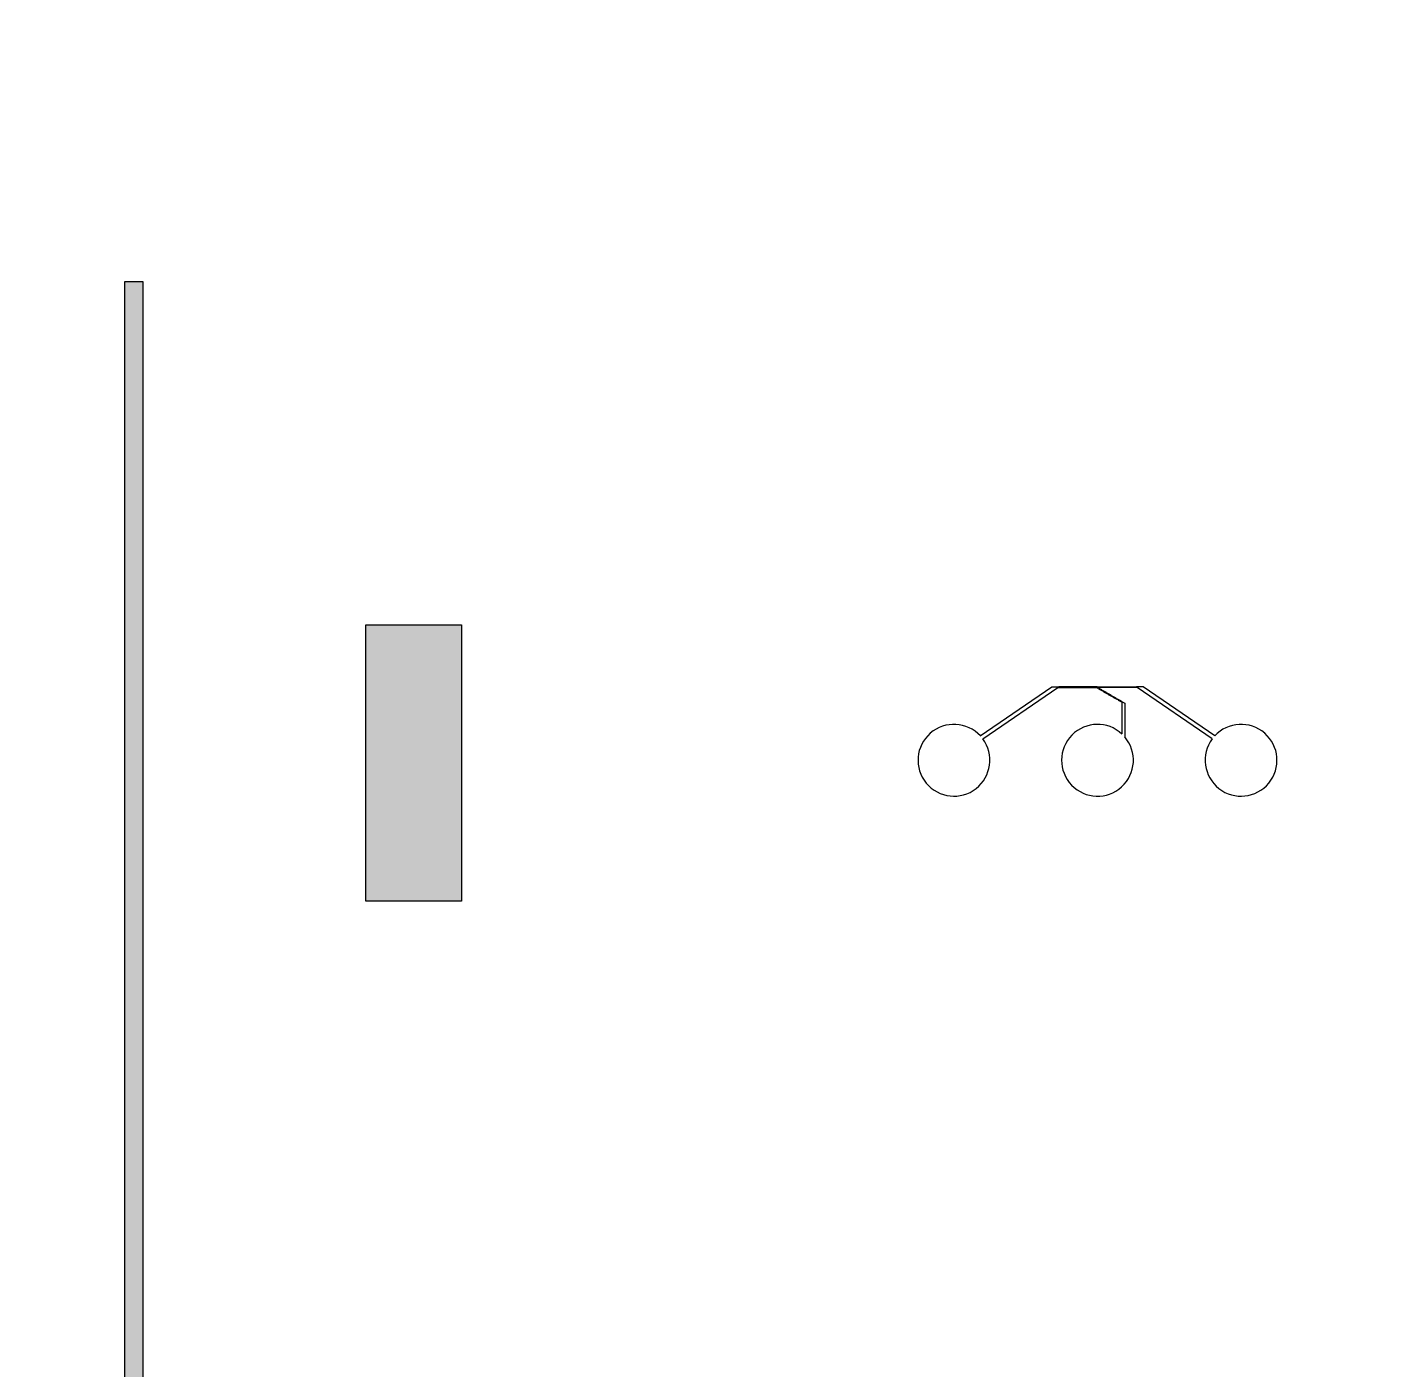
# Model space of a CAD drawing. Header units: inches. Extents: x 0 to 114300, y 0 to 114300.
# Drawn here: x 26926 to 34132, y 61736 to 68843 of the extents above; entities that cross this region are included whole.
import ezdxf

# ---------------------------------------------------------------- set-up
doc = ezdxf.new("R2010")
doc.units = ezdxf.units.IN
doc.header["$MEASUREMENT"] = 0

# ---------------------------------------------------------------- blocks, each defined once
blk = doc.blocks.new('*U86')
for p, q in [((-620.2, 144.6), (-241.5, 404.8)), ((-607.4, 129.2), (-209.5, 401.8)), ((-241.5, 404.8), (-206.5, 404.8)), ((-209.5, 401.8), (-206.5, 401.8)), ((-206.5, 401.8), (-206.5, 404.8)), ((206.5, 401.8), (206.5, 404.8)), ((241.5, 404.8), (206.5, 404.8)), ((209.5, 401.8), (206.5, 401.8)), ((607.4, 129.2), (209.5, 401.8)), ((620.2, 144.6), (241.5, 404.8)), ((129.6, 322.8), (131.1, 325.4)), ((129.6, 322.8), (129.6, 155)), ((131.1, 325.4), (144.1, 317.9)), ((144.1, 317.9), (144.1, 139.9))]:
    blk.add_line(p, q)
for points in [[(-202.5, 401.8), (-202.5, 404.8), (-205.5, 404.8), (-205.5, 401.8)], [(-198.5, 401.8), (-198.5, 404.8), (-201.5, 404.8), (-201.5, 401.8)], [(-194.5, 401.8), (-194.5, 404.8), (-197.5, 404.8), (-197.5, 401.8)], [(-190.5, 401.8), (-190.5, 404.8), (-193.5, 404.8), (-193.5, 401.8)], [(-186.5, 401.8), (-186.5, 404.8), (-189.5, 404.8), (-189.5, 401.8)], [(-182.5, 401.8), (-182.5, 404.8), (-185.5, 404.8), (-185.5, 401.8)], [(-178.5, 401.8), (-178.5, 404.8), (-181.5, 404.8), (-181.5, 401.8)], [(-174.5, 401.8), (-174.5, 404.8), (-177.5, 404.8), (-177.5, 401.8)], [(-170.5, 401.8), (-170.5, 404.8), (-173.5, 404.8), (-173.5, 401.8)], [(-166.5, 401.8), (-166.5, 404.8), (-169.5, 404.8), (-169.5, 401.8)], [(-162.5, 401.8), (-162.5, 404.8), (-165.5, 404.8), (-165.5, 401.8)], [(-158.5, 401.8), (-158.5, 404.8), (-161.5, 404.8), (-161.5, 401.8)], [(-154.5, 401.8), (-154.5, 404.8), (-157.5, 404.8), (-157.5, 401.8)], [(-150.5, 401.8), (-150.5, 404.8), (-153.5, 404.8), (-153.5, 401.8)], [(-146.5, 401.8), (-146.5, 404.8), (-149.5, 404.8), (-149.5, 401.8)], [(-142.5, 401.8), (-142.5, 404.8), (-145.5, 404.8), (-145.5, 401.8)], [(-138.5, 401.8), (-138.5, 404.8), (-141.5, 404.8), (-141.5, 401.8)], [(-134.5, 401.8), (-134.5, 404.8), (-137.5, 404.8), (-137.5, 401.8)], [(-130.5, 401.8), (-130.5, 404.8), (-133.5, 404.8), (-133.5, 401.8)], [(-126.5, 401.8), (-126.5, 404.8), (-129.5, 404.8), (-129.5, 401.8)], [(-122.5, 401.8), (-122.5, 404.8), (-125.5, 404.8), (-125.5, 401.8)], [(-118.5, 401.8), (-118.5, 404.8), (-121.5, 404.8), (-121.5, 401.8)], [(-114.5, 401.8), (-114.5, 404.8), (-117.5, 404.8), (-117.5, 401.8)], [(-110.5, 401.8), (-110.5, 404.8), (-113.5, 404.8), (-113.5, 401.8)], [(-106.5, 401.8), (-106.5, 404.8), (-109.5, 404.8), (-109.5, 401.8)], [(-102.5, 401.8), (-102.5, 404.8), (-105.5, 404.8), (-105.5, 401.8)], [(-98.5, 401.8), (-98.5, 404.8), (-101.5, 404.8), (-101.5, 401.8)], [(-94.5, 401.8), (-94.5, 404.8), (-97.5, 404.8), (-97.5, 401.8)], [(-90.5, 401.8), (-90.5, 404.8), (-93.5, 404.8), (-93.5, 401.8)], [(-86.5, 401.8), (-86.5, 404.8), (-89.5, 404.8), (-89.5, 401.8)], [(-82.5, 401.8), (-82.5, 404.8), (-85.5, 404.8), (-85.5, 401.8)], [(-78.5, 401.8), (-78.5, 404.8), (-81.5, 404.8), (-81.5, 401.8)], [(-74.5, 401.8), (-74.5, 404.8), (-77.5, 404.8), (-77.5, 401.8)], [(-70.5, 401.8), (-70.5, 404.8), (-73.5, 404.8), (-73.5, 401.8)], [(-66.5, 401.8), (-66.5, 404.8), (-69.5, 404.8), (-69.5, 401.8)], [(-62.5, 401.8), (-62.5, 404.8), (-65.5, 404.8), (-65.5, 401.8)], [(-58.5, 401.8), (-58.5, 404.8), (-61.5, 404.8), (-61.5, 401.8)], [(-54.5, 401.8), (-54.5, 404.8), (-57.5, 404.8), (-57.5, 401.8)], [(-50.5, 401.8), (-50.5, 404.8), (-53.5, 404.8), (-53.5, 401.8)], [(-46.5, 401.8), (-46.5, 404.8), (-49.5, 404.8), (-49.5, 401.8)], [(-42.5, 401.8), (-42.5, 404.8), (-45.5, 404.8), (-45.5, 401.8)], [(-38.5, 401.8), (-38.5, 404.8), (-41.5, 404.8), (-41.5, 401.8)], [(-34.5, 401.8), (-34.5, 404.8), (-37.5, 404.8), (-37.5, 401.8)], [(-30.5, 401.8), (-30.5, 404.8), (-33.5, 404.8), (-33.5, 401.8)], [(-26.5, 401.8), (-26.5, 404.8), (-29.5, 404.8), (-29.5, 401.8)], [(-22.5, 401.8), (-22.5, 404.8), (-25.5, 404.8), (-25.5, 401.8)], [(-18.5, 401.8), (-18.5, 404.8), (-21.5, 404.8), (-21.5, 401.8)], [(-14.5, 401.8), (-14.5, 404.8), (-17.5, 404.8), (-17.5, 401.8)], [(-10.5, 401.8), (-10.5, 404.8), (-13.5, 404.8), (-13.5, 401.8)], [(-6.5, 401.8), (-6.5, 404.8), (-9.5, 404.8), (-9.5, 401.8)], [(-2.5, 401.8), (-2.5, 404.8), (-5.5, 404.8), (-5.5, 401.8)], [(-0.5, 401.4), (-2, 398.8), (0.5, 397.3), (2, 399.9)], [(-1.5, 401.8), (-1.5, 404.8), (1.5, 404.8), (1.5, 401.8)], [(2.9, 399.4), (1.4, 396.8), (4, 395.3), (5.5, 397.9)], [(2.5, 401.8), (2.5, 404.8), (5.5, 404.8), (5.5, 401.8)], [(6.4, 397.4), (4.9, 394.8), (7.5, 393.3), (9, 395.9)], [(6.5, 401.8), (6.5, 404.8), (9.5, 404.8), (9.5, 401.8)], [(9.8, 395.4), (8.3, 392.8), (10.9, 391.3), (12.4, 393.9)], [(10.5, 401.8), (10.5, 404.8), (13.5, 404.8), (13.5, 401.8)], [(13.3, 393.4), (11.8, 390.8), (14.4, 389.3), (15.9, 391.9)], [(14.5, 401.8), (14.5, 404.8), (17.5, 404.8), (17.5, 401.8)], [(16.8, 391.4), (15.3, 388.8), (17.9, 387.3), (19.4, 389.9)], [(18.5, 401.8), (18.5, 404.8), (21.5, 404.8), (21.5, 401.8)], [(20.2, 389.4), (18.7, 386.8), (21.3, 385.3), (22.8, 387.9)], [(23.7, 387.4), (22.2, 384.8), (24.8, 383.3), (26.3, 385.9)], [(22.5, 401.8), (22.5, 404.8), (25.5, 404.8), (25.5, 401.8)], [(27.2, 385.4), (25.7, 382.8), (28.3, 381.3), (29.8, 383.9)], [(26.5, 401.8), (26.5, 404.8), (29.5, 404.8), (29.5, 401.8)], [(30.6, 383.4), (29.1, 380.8), (31.7, 379.3), (33.2, 381.9)], [(30.5, 401.8), (30.5, 404.8), (33.5, 404.8), (33.5, 401.8)], [(34.1, 381.4), (32.6, 378.8), (35.2, 377.3), (36.7, 379.9)], [(34.5, 401.8), (34.5, 404.8), (37.5, 404.8), (37.5, 401.8)], [(37.6, 379.4), (36.1, 376.8), (38.7, 375.3), (40.2, 377.9)], [(38.5, 401.8), (38.5, 404.8), (41.5, 404.8), (41.5, 401.8)], [(41, 377.4), (39.5, 374.8), (42.1, 373.3), (43.6, 375.9)], [(42.5, 401.8), (42.5, 404.8), (45.5, 404.8), (45.5, 401.8)], [(44.5, 375.4), (43, 372.8), (45.6, 371.3), (47.1, 373.9)], [(47.9, 373.4), (46.4, 370.8), (49, 369.3), (50.5, 371.9)], [(46.5, 401.8), (46.5, 404.8), (49.5, 404.8), (49.5, 401.8)], [(51.4, 371.4), (49.9, 368.8), (52.5, 367.3), (54, 369.9)], [(50.5, 401.8), (50.5, 404.8), (53.5, 404.8), (53.5, 401.8)], [(54.9, 369.4), (53.4, 366.8), (56, 365.3), (57.5, 367.9)], [(54.5, 401.8), (54.5, 404.8), (57.5, 404.8), (57.5, 401.8)], [(58.3, 367.4), (56.8, 364.8), (59.4, 363.3), (60.9, 365.9)], [(58.5, 401.8), (58.5, 404.8), (61.5, 404.8), (61.5, 401.8)], [(61.8, 365.4), (60.3, 362.8), (62.9, 361.3), (64.4, 363.9)], [(62.5, 401.8), (62.5, 404.8), (65.5, 404.8), (65.5, 401.8)], [(65.3, 363.4), (63.8, 360.8), (66.4, 359.3), (67.9, 361.9)], [(66.5, 401.8), (66.5, 404.8), (69.5, 404.8), (69.5, 401.8)], [(68.7, 361.4), (67.2, 358.8), (69.8, 357.3), (71.3, 359.9)], [(70.5, 401.8), (70.5, 404.8), (73.5, 404.8), (73.5, 401.8)], [(74.5, 401.8), (74.5, 404.8), (77.5, 404.8), (77.5, 401.8)], [(78.5, 401.8), (78.5, 404.8), (81.5, 404.8), (81.5, 401.8)], [(82.5, 401.8), (82.5, 404.8), (85.5, 404.8), (85.5, 401.8)], [(86.5, 401.8), (86.5, 404.8), (89.5, 404.8), (89.5, 401.8)], [(90.5, 401.8), (90.5, 404.8), (93.5, 404.8), (93.5, 401.8)], [(94.5, 401.8), (94.5, 404.8), (97.5, 404.8), (97.5, 401.8)], [(98.5, 401.8), (98.5, 404.8), (101.5, 404.8), (101.5, 401.8)], [(102.5, 401.8), (102.5, 404.8), (105.5, 404.8), (105.5, 401.8)], [(106.5, 401.8), (106.5, 404.8), (109.5, 404.8), (109.5, 401.8)], [(110.5, 401.8), (110.5, 404.8), (113.5, 404.8), (113.5, 401.8)], [(114.5, 401.8), (114.5, 404.8), (117.5, 404.8), (117.5, 401.8)], [(118.5, 401.8), (118.5, 404.8), (121.5, 404.8), (121.5, 401.8)], [(122.5, 401.8), (122.5, 404.8), (125.5, 404.8), (125.5, 401.8)], [(126.5, 401.8), (126.5, 404.8), (129.5, 404.8), (129.5, 401.8)], [(130.5, 401.8), (130.5, 404.8), (133.5, 404.8), (133.5, 401.8)], [(134.5, 401.8), (134.5, 404.8), (137.5, 404.8), (137.5, 401.8)], [(138.5, 401.8), (138.5, 404.8), (141.5, 404.8), (141.5, 401.8)], [(142.5, 401.8), (142.5, 404.8), (145.5, 404.8), (145.5, 401.8)], [(146.5, 401.8), (146.5, 404.8), (149.5, 404.8), (149.5, 401.8)], [(150.5, 401.8), (150.5, 404.8), (153.5, 404.8), (153.5, 401.8)], [(154.5, 401.8), (154.5, 404.8), (157.5, 404.8), (157.5, 401.8)], [(158.5, 401.8), (158.5, 404.8), (161.5, 404.8), (161.5, 401.8)], [(162.5, 401.8), (162.5, 404.8), (165.5, 404.8), (165.5, 401.8)], [(166.5, 401.8), (166.5, 404.8), (169.5, 404.8), (169.5, 401.8)], [(170.5, 401.8), (170.5, 404.8), (173.5, 404.8), (173.5, 401.8)], [(174.5, 401.8), (174.5, 404.8), (177.5, 404.8), (177.5, 401.8)], [(178.5, 401.8), (178.5, 404.8), (181.5, 404.8), (181.5, 401.8)], [(182.5, 401.8), (182.5, 404.8), (185.5, 404.8), (185.5, 401.8)], [(186.5, 401.8), (186.5, 404.8), (189.5, 404.8), (189.5, 401.8)], [(190.5, 401.8), (190.5, 404.8), (193.5, 404.8), (193.5, 401.8)], [(194.5, 401.8), (194.5, 404.8), (197.5, 404.8), (197.5, 401.8)], [(198.5, 401.8), (198.5, 404.8), (201.5, 404.8), (201.5, 401.8)], [(202.5, 401.8), (202.5, 404.8), (205.5, 404.8), (205.5, 401.8)], [(72.2, 359.4), (70.7, 356.8), (73.3, 355.3), (74.8, 357.9)], [(75.7, 357.4), (74.2, 354.8), (76.8, 353.3), (78.3, 355.9)], [(79.1, 355.4), (77.6, 352.8), (80.2, 351.3), (81.7, 353.9)], [(82.6, 353.4), (81.1, 350.8), (83.7, 349.3), (85.2, 351.9)], [(86.1, 351.4), (84.6, 348.8), (87.2, 347.3), (88.7, 349.9)], [(89.5, 349.4), (88, 346.8), (90.6, 345.3), (92.1, 347.9)], [(93, 347.4), (91.5, 344.8), (94.1, 343.3), (95.6, 345.9)], [(96.4, 345.4), (94.9, 342.8), (97.5, 341.3), (99, 343.9)], [(99.9, 343.4), (98.4, 340.8), (101, 339.3), (102.5, 341.9)], [(103.4, 341.4), (101.9, 338.8), (104.5, 337.3), (106, 339.9)], [(106.8, 339.4), (105.3, 336.8), (107.9, 335.3), (109.4, 337.9)], [(110.3, 337.4), (108.8, 334.8), (111.4, 333.3), (112.9, 335.9)], [(113.8, 335.4), (112.3, 332.8), (114.9, 331.3), (116.4, 333.9)], [(117.2, 333.4), (115.7, 330.8), (118.3, 329.3), (119.8, 331.9)], [(120.7, 331.4), (119.2, 328.8), (121.8, 327.3), (123.3, 329.9)], [(124.2, 329.4), (122.7, 326.8), (125.3, 325.3), (126.8, 327.9)], [(127.6, 327.4), (126.1, 324.8), (128.7, 323.3), (130.2, 325.9)]]:
    blk.add_lwpolyline(points, close=True)
for centre, start, end in [((-760, 16), 42.60787, 36.55005), ((0, 16), 46.99706, 40.68535), ((760, 16), 143.44995, 137.39213)]:
    blk.add_arc(centre, 190, start, end)
blk = doc.blocks.new('*U87')
at = {"color": 0, "linetype": 'ByBlock', "lineweight": -2, "transparency": 16777216}
blk.add_blockref('*U86', (0, 0), dxfattribs=at)

msp = doc.modelspace()

# ---------------------------------------------------------------- hatches: boundary and pattern name
h = msp.add_hatch()
h.set_pattern_fill('ANSI31', color=256, scale=100)
h.set_pattern_definition([(45, (-3636.992, -6350), (-8.8388348, 8.8388348), [])])
h.paths.add_polyline_path([(114300, 0), (0, 0), (0, 114300), (114300, 114300)])
edge = h.paths.add_edge_path(flags=16)
edge.add_arc((57150, 57150), 50800, 288.35844, 529.79531, ccw=False)
edge.add_line((73150, 8935.5), (41150, 8935.5))
edge.add_arc((57150, 57150), 50800, 190.20469, 251.64156, ccw=False)
edge.add_arc((57150, 57150), 50800, 169.79531, 190.20469, ccw=False)
h = msp.add_hatch(color=256)
h.dxf.hatch_style = 1
h.paths.add_polyline_path([(29455, 55832.5), (84455, 55832.5), (84455, 55732.5), (29455, 55732.5)])
h.paths.add_polyline_path([(27540, 67494.6), (27440, 67494.6), (27440, 56494.6), (27540, 56494.6)])
h = msp.add_hatch()
h.set_pattern_fill('ANSI31', color=256)
h.set_pattern_definition([(45, (159.85542, -26995.59097), (-0.08838834765, 0.08838834765), [])])
h.paths.add_polyline_path([(28717.8, 65680.2), (29225, 65680.2), (29225, 64216), (28717.8, 64216)])

# ---------------------------------------------------------------- linework, layer by layer
for points in [[(27540, 67494.6), (27440, 67494.6), (27440, 56494.6), (27540, 56494.6)], [(28717.8, 65680.2), (29225, 65680.2), (29225, 64216), (28717.8, 64216)]]:
    msp.add_lwpolyline(points, close=True)

# ---------------------------------------------------------------- block references
msp.add_blockref('*U87', (32590.4, 64946.6))

doc.saveas('drawing.dxf')
